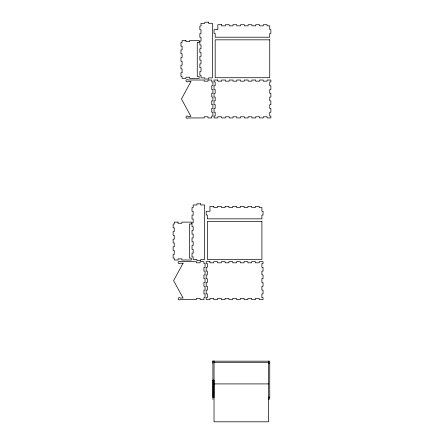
<?xml version="1.0" encoding="UTF-8"?>
<svg xmlns="http://www.w3.org/2000/svg" width="444" height="444" viewBox="0 0 444 444"><rect width="100%" height="100%" fill="white"/><g stroke="black" fill="none" stroke-linecap="round" stroke-linejoin="round"><path stroke-width="0.67" d="M212.904 363.064L212.904 361.172L269.741 361.172L269.741 399.067L268.481 399.067M214.041 362.31L268.603 362.31M268.603 363.064L269.741 363.064M214.041 383.91L268.603 383.91M268.603 397.169L269.741 397.169M268.603 361.172L268.603 421.8L214.041 421.8L214.041 360.794M212.904 360.794L212.904 399.445M212.904 380.12L212.904 397.547L214.041 397.547L214.041 380.12L212.904 380.12M190.926 81.546L181.452 98.973L190.926 116.406L187.94 116.361A1.138 1.138 0 0 0 186.33 116.361A1.138 1.138 0 0 0 186.33 117.965A1.138 1.138 0 0 0 187.94 117.965L204.185 117.921L204.185 116.783L207.975 116.783L207.975 117.921L211.766 117.921L211.766 116.028L212.898 116.028L212.898 112.238L211.766 112.238L211.766 108.447L212.898 108.447L212.898 104.662L211.766 104.662L211.766 100.871L212.898 100.871L212.898 97.081L211.766 97.081L211.766 93.29L212.898 93.29L212.898 89.505L211.766 89.505L211.766 85.714L212.898 85.714L212.898 81.924L211.766 81.924L211.766 80.031L207.975 80.031L207.975 81.169L204.185 81.169L204.185 80.031L187.94 79.981A1.138 1.138 0 0 0 186.33 79.981A1.138 1.138 0 0 0 186.33 81.591A1.138 1.138 0 0 0 187.94 81.591L190.926 81.546M183.083 263.181L173.61 280.614L183.083 298.046L180.098 297.996A1.138 1.138 0 0 0 178.488 297.996A1.138 1.138 0 0 0 178.488 299.606A1.138 1.138 0 0 0 180.098 299.606L196.348 299.561L196.348 298.424L200.133 298.424L200.133 299.561L203.924 299.561L203.924 297.663L205.061 297.663L205.061 293.878L203.924 293.878L203.924 290.087L205.061 290.087L205.061 286.297L203.924 286.297L203.924 282.506L205.061 282.506L205.061 278.721L203.924 278.721L203.924 274.93L205.061 274.93L205.061 271.14L203.924 271.14L203.924 267.355L205.061 267.355L205.061 263.564L203.924 263.564L203.924 261.666L200.133 261.666L200.133 262.804L196.348 262.804L196.348 261.666L180.098 261.621A1.138 1.138 0 0 0 178.488 261.621A1.138 1.138 0 0 0 178.488 263.231A1.138 1.138 0 0 0 180.098 263.231L183.083 263.181M208.586 22.2L204.801 22.2L204.801 23.338L201.01 23.338L201.01 25.991L199.872 25.991L199.872 29.776L201.01 29.776L201.01 33.566L199.872 33.566L199.872 37.357L201.01 37.357L201.01 41.148L199.872 41.148L199.872 44.933L201.01 44.933L201.01 48.723L199.872 48.723L199.872 52.514L201.01 52.514L201.01 56.305L199.872 56.305L199.872 60.09L201.01 60.09L201.01 63.881L199.872 63.881L199.872 67.671L201.01 67.671L201.01 71.462L199.872 71.462L199.872 75.247L201.01 75.247L201.01 77.9L204.801 77.9L204.801 79.038L208.586 79.038L208.586 77.9L212.376 77.9L212.376 23.338L208.586 23.338L208.586 22.2M221.617 24.709L217.826 24.709L217.826 29.631L214.036 29.631L214.036 33.422L215.174 33.422L215.174 37.213L269.741 37.213L269.741 33.422L270.873 33.422L270.873 29.631L269.741 29.631L269.741 25.841L267.088 25.841L267.088 24.709L263.298 24.709L263.298 25.841L259.507 25.841L259.507 24.709L255.716 24.709L255.716 25.841L251.931 25.841L251.931 24.709L248.141 24.709L248.141 25.841L244.35 25.841L244.35 24.709L240.559 24.709L240.559 25.841L236.774 25.841L236.774 24.709L232.983 24.709L232.983 25.841L229.193 25.841L229.193 24.709L225.402 24.709L225.402 25.841L221.617 25.841L221.617 24.709M269.741 39.832L215.174 39.832L215.174 77.722L269.741 77.722L269.741 39.832M185.892 40.487L182.101 40.487L182.101 42.38L180.963 42.38L180.963 46.17L182.101 46.17L182.101 49.961L180.963 49.961L180.963 53.746L182.101 53.746L182.101 57.537L180.963 57.537L180.963 61.328L182.101 61.328L182.101 65.118L180.963 65.118L180.963 68.903L182.101 68.903L182.101 72.694L180.963 72.694L180.963 76.485L182.101 76.485L182.101 78.377L185.892 78.377L185.892 77.239L189.677 77.239L189.677 78.377L199.151 78.377L199.151 76.485L197.258 76.485L197.258 42.38L199.151 42.38L199.151 40.487L189.677 40.487L189.677 41.625L185.892 41.625L185.892 40.487M217.826 80.031L214.036 80.031L214.036 81.924L215.174 81.924L215.174 85.714L214.036 85.714L214.036 89.505L215.174 89.505L215.174 93.29L214.036 93.29L214.036 97.081L215.174 97.081L215.174 100.871L214.036 100.871L214.036 104.662L215.174 104.662L215.174 108.447L214.036 108.447L214.036 112.238L215.174 112.238L215.174 116.028L214.036 116.028L214.036 117.921L217.826 117.921L217.826 116.783L221.617 116.783L221.617 117.921L225.402 117.921L225.402 116.783L229.193 116.783L229.193 117.921L232.983 117.921L232.983 116.783L236.774 116.783L236.774 117.921L240.559 117.921L240.559 116.783L244.35 116.783L244.35 117.921L248.141 117.921L248.141 116.783L251.931 116.783L251.931 117.921L255.716 117.921L255.716 116.783L259.507 116.783L259.507 117.921L263.298 117.921L263.298 116.783L267.088 116.783L267.088 117.921L270.873 117.921L270.873 116.028L269.741 116.028L269.741 112.238L270.873 112.238L270.873 108.447L269.741 108.447L269.741 104.662L270.873 104.662L270.873 100.871L269.741 100.871L269.741 97.081L270.873 97.081L270.873 93.29L269.741 93.29L269.741 89.505L270.873 89.505L270.873 85.714L269.741 85.714L269.741 81.924L270.873 81.924L270.873 80.031L267.088 80.031L267.088 81.169L263.298 81.169L263.298 80.031L259.507 80.031L259.507 81.169L255.716 81.169L255.716 80.031L251.931 80.031L251.931 81.169L248.141 81.169L248.141 80.031L244.35 80.031L244.35 81.169L240.559 81.169L240.559 80.031L236.774 80.031L236.774 81.169L232.983 81.169L232.983 80.031L229.193 80.031L229.193 81.169L225.402 81.169L225.402 80.031L221.617 80.031L221.617 81.169L217.826 81.169L217.826 80.031M200.749 203.84L196.958 203.84L196.958 204.973L193.168 204.973L193.168 207.626L192.03 207.626L192.03 211.416L193.168 211.416L193.168 215.207L192.03 215.207L192.03 218.997L193.168 218.997L193.168 222.783L192.03 222.783L192.03 226.573L193.168 226.573L193.168 230.364L192.03 230.364L192.03 234.155L193.168 234.155L193.168 237.94L192.03 237.94L192.03 241.73L193.168 241.73L193.168 245.521L192.03 245.521L192.03 249.312L193.168 249.312L193.168 253.097L192.03 253.097L192.03 256.887L193.168 256.887L193.168 259.54L196.958 259.54L196.958 260.678L200.749 260.678L200.749 259.54L204.534 259.54L204.534 204.973L200.749 204.973L200.749 203.84M213.775 206.343L209.984 206.343L209.984 211.272L206.199 211.272L206.199 215.063L207.331 215.063L207.331 218.848L261.899 218.848L261.899 215.063L263.037 215.063L263.037 211.272L261.899 211.272L261.899 207.481L259.246 207.481L259.246 206.343L255.455 206.343L255.455 207.481L251.67 207.481L251.67 206.343L247.88 206.343L247.88 207.481L244.089 207.481L244.089 206.343L240.298 206.343L240.298 207.481L236.513 207.481L236.513 206.343L232.723 206.343L232.723 207.481L228.932 207.481L228.932 206.343L225.141 206.343L225.141 207.481L221.356 207.481L221.356 206.343L217.566 206.343L217.566 207.481L213.775 207.481L213.775 206.343M261.899 221.467L207.331 221.467L207.331 259.363L261.899 259.363L261.899 221.467M178.05 222.122L174.259 222.122L174.259 224.02L173.127 224.02L173.127 227.805L174.259 227.805L174.259 231.596L173.127 231.596L173.127 235.387L174.259 235.387L174.259 239.177L173.127 239.177L173.127 242.962L174.259 242.962L174.259 246.753L173.127 246.753L173.127 250.544L174.259 250.544L174.259 254.334L173.127 254.334L173.127 258.119L174.259 258.119L174.259 260.018L178.05 260.018L178.05 258.88L181.84 258.88L181.84 260.018L191.314 260.018L191.314 258.119L189.416 258.119L189.416 224.02L191.314 224.02L191.314 222.122L181.84 222.122L181.84 223.26L178.05 223.26L178.05 222.122M209.984 261.666L206.199 261.666L206.199 263.564L207.331 263.564L207.331 267.355L206.199 267.355L206.199 271.14L207.331 271.14L207.331 274.93L206.199 274.93L206.199 278.721L207.331 278.721L207.331 282.506L206.199 282.506L206.199 286.297L207.331 286.297L207.331 290.087L206.199 290.087L206.199 293.878L207.331 293.878L207.331 297.663L206.199 297.663L206.199 299.561L209.984 299.561L209.984 298.424L213.775 298.424L213.775 299.561L217.566 299.561L217.566 298.424L221.356 298.424L221.356 299.561L225.141 299.561L225.141 298.424L228.932 298.424L228.932 299.561L232.723 299.561L232.723 298.424L236.513 298.424L236.513 299.561L240.298 299.561L240.298 298.424L244.089 298.424L244.089 299.561L247.88 299.561L247.88 298.424L251.67 298.424L251.67 299.561L255.455 299.561L255.455 298.424L259.246 298.424L259.246 299.561L263.037 299.561L263.037 297.663L261.899 297.663L261.899 293.878L263.037 293.878L263.037 290.087L261.899 290.087L261.899 286.297L263.037 286.297L263.037 282.506L261.899 282.506L261.899 278.721L263.037 278.721L263.037 274.93L261.899 274.93L261.899 271.14L263.037 271.14L263.037 267.355L261.899 267.355L261.899 263.564L263.037 263.564L263.037 261.666L259.246 261.666L259.246 262.804L255.455 262.804L255.455 261.666L251.67 261.666L251.67 262.804L247.88 262.804L247.88 261.666L244.089 261.666L244.089 262.804L240.298 262.804L240.298 261.666L236.513 261.666L236.513 262.804L232.723 262.804L232.723 261.666L228.932 261.666L228.932 262.804L225.141 262.804L225.141 261.666L221.356 261.666L221.356 262.804L217.566 262.804L217.566 261.666L213.775 261.666L213.775 262.804L209.984 262.804L209.984 261.666"/></g></svg>
